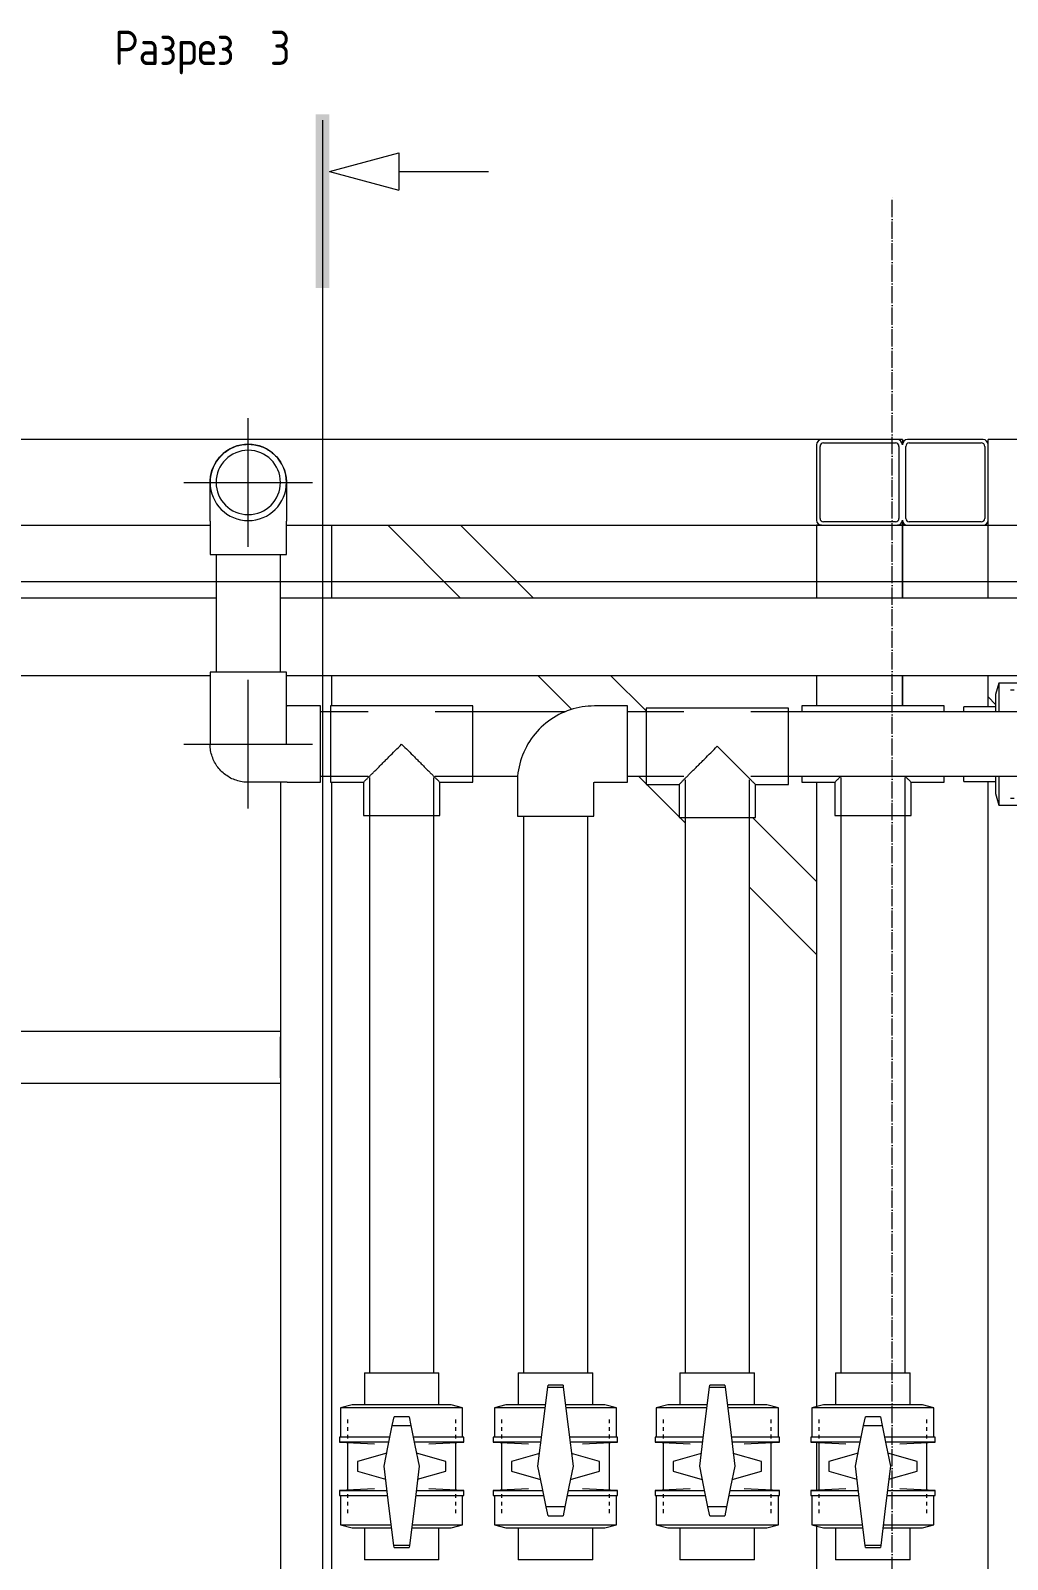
# Model space of a CAD drawing. Header units: millimetres. Extents: x -3135 to 3112, y -485 to 3427.
# Drawn here: x -1004 to 134, y 1645 to 3427 of the extents above; entities that cross this region are included whole.
import ezdxf

# ---------------------------------------------------------------- set-up
doc = ezdxf.new("R2010")
doc.units = ezdxf.units.MM
doc.linetypes.add('ADSK_Линия сетки', pattern=[25, 20, -2.5, 0, -2.5])
for name, color, linetype, lineweight in [('A-_ANOTSYBL_E', 7, 'Continuous', 9), ('A_--------_E-', 8, 'Continuous', 9), ('M-_WATR----_E', 5, 'Continuous', 9), ('S-_ANOTGRID_E', 7, 'Continuous', 9), ('S-_STRL----_A', 7, 'Continuous', 9)]:
    doc.layers.add(name, color=color, linetype=linetype, lineweight=lineweight)
doc.styles.add('GOST Common_1', font='GOST_Common.ttf', dxfattribs={"width": 0.9, "height": 40})

# ---------------------------------------------------------------- blocks, each defined once
blk = doc.blocks.new('PNS-0100 MAIN FRAME - ASY PNS-0100 MAIN FRAME_iam-651195-Разрез 4')
at = {"layer": 'A_--------_E-'}
for p, q in [((-82.2, 2950), (-2294.2, 2950)), ((11.8, 2950), (5.8, 2950)), ((11.8, 2950), (11.8, 2944.2)), ((2311.8, 2950), (111.8, 2950)), ((111.8, 2944.2), (111.8, 2950)), ((11.8, 2855.8), (11.8, 2850)), ((111.8, 2850), (111.8, 2855.8)), ((-2294.2, 2850), (-795.2, 2850)), ((-706.2, 2850), (-82.2, 2850)), ((-653.2, 2765), (-653.2, 2850)), ((-588.2, 2850), (-503.2, 2765)), ((-418.3, 2765), (-503.3, 2850)), ((-88.2, 2850), (-88.2, 2765)), ((-82.4, 2850), (-88.2, 2850)), ((5.8, 2850), (11.8, 2850)), ((11.8, 2850), (6, 2850)), ((11.8, 2765), (11.8, 2850)), ((11.8, 2850), (11.8, 2765)), ((11.8, 2850), (17.6, 2850)), ((106, 2850), (111.8, 2850)), ((111.8, 2850), (1523.5, 2850)), ((111.8, 2765), (111.8, 2850)), ((-653.2, 2639.5), (-653.2, 2675)), ((-413.2, 2675), (-373.6, 2635.4)), ((-287, 2633.7), (-328.3, 2675)), ((-88.2, 2675), (-88.2, 2639.5)), ((11.8, 2639.5), (11.8, 2675)), ((11.8, 2675), (11.8, 2639.5)), ((111.8, 2638.5), (111.8, 2675)), ((120.5, 2641.3), (111.8, 2650)), ((-713.2, 2550.5), (-713.2, 100)), ((-653.2, 100), (-653.2, 2550.5)), ((-295.7, 2557.5), (-287, 2548.8)), ((-88.2, 2550.5), (-88.2, 1822.9)), ((111.8, 100), (111.8, 2551.5)), ((-286.2, 2548), (-248.5, 2510.3)), ((-247.7, 2509.5), (-241.5, 2503.3)), ((-88.2, 2434.9), (-162.8, 2509.5)), ((-166.5, 2428.3), (-88.2, 2350)), ((-713.2, 2260), (-1664.9, 2260)), ((-713.2, 2260), (-713.2, 2254)), ((-713.2, 2206), (-713.2, 2254)), ((-1664.9, 2200), (-713.2, 2200)), ((-713.2, 2206), (-713.2, 2200)), ((-88.2, 1781), (-88.2, 1725.6)), ((-88.2, 1683.6), (-88.2, 1302.5))]:
    blk.add_line(p, q, dxfattribs=at)
at = {"layer": 'S-_STRL----_A'}
for p, q in [((-88.2, 2944), (-88.2, 2856)), ((-84.2, 2858), (-84.2, 2942)), ((5.8, 2950), (-82.2, 2950)), ((-80.2, 2946), (3.8, 2946)), ((7.8, 2942), (7.8, 2858)), ((15.8, 2858), (15.8, 2942)), ((105.8, 2950), (17.8, 2950)), ((19.8, 2946), (103.8, 2946)), ((107.8, 2942), (107.8, 2858)), ((111.8, 2856), (111.8, 2944)), ((3.8, 2854), (-80.2, 2854)), ((103.8, 2854), (19.8, 2854)), ((-82.2, 2850), (5.8, 2850)), ((17.8, 2850), (105.8, 2850))]:
    blk.add_line(p, q, dxfattribs=at)
for centre, radius, start, end in [((-82.2, 2944), 6, 90, 180), ((-80.2, 2942), 4, 90, 180), ((3.8, 2942), 4, 0, 90), ((5.8, 2944), 6, 0, 90), ((17.8, 2944), 6, 90, 180), ((19.8, 2942), 4, 90, 180), ((103.8, 2942), 4, 0, 90), ((105.8, 2944), 6, 0, 90), ((-82.2, 2856), 6, 180, 270), ((-80.2, 2858), 4, 180, 270), ((3.8, 2858), 4, 270, 0), ((5.8, 2856), 6, 270, 360), ((17.8, 2856), 6, 180, 270), ((19.8, 2858), 4, 180, 270), ((103.8, 2858), 4, 270, 0), ((105.8, 2856), 6, 270, 0)]:
    blk.add_arc(centre, radius, start, end, dxfattribs=at)
blk = doc.blocks.new('PNS-0100 MAIN FRAME - Standard-550811-Разрез 4')
blk.add_blockref('PNS-0100 MAIN FRAME - ASY PNS-0100 MAIN FRAME_iam-651195-Разрез 4', (0, 0))
blk = doc.blocks.new('COMER_EL50_U-PVC отвод 90 - DN16-DN315 _Grey_-V4-Разрез 4')
at = {"layer": 'M-_WATR----_E', "color": 180, "lineweight": 20}
for p, q in [((-308.5, 2639.5), (-347.2, 2639.5)), ((-308.5, 2550.5), (-308.5, 2639.5)), ((-437, 2549.7), (-437, 2511)), ((-348, 2511), (-348, 2549.7)), ((-347.2, 2550.5), (-308.5, 2550.5)), ((-437, 2511), (-348, 2511))]:
    blk.add_line(p, q, dxfattribs=at)
at = {"layer": 'M-_WATR----_E', "color": 180, "lineweight": 20, "flags": 128}
for points in [[(-347.2, 2639.5), (-350.8, 2639.4), (-354.4, 2639.2), (-358, 2638.9), (-361.5, 2638.4), (-365.1, 2637.7), (-368.6, 2636.9), (-372.1, 2636), (-375.5, 2634.9), (-378.9, 2633.7), (-382.2, 2632.4), (-385.5, 2630.9), (-388.7, 2629.4), (-391.9, 2627.6), (-394.9, 2625.8), (-397.9, 2623.8), (-400.9, 2621.7), (-403.7, 2619.5), (-406.4, 2617.2), (-409.1, 2614.8), (-411.7, 2612.3), (-414.1, 2609.6), (-416.4, 2606.9), (-418.7, 2604.1), (-420.8, 2601.2), (-422.8, 2598.2), (-424.7, 2595.2), (-426.4, 2592), (-428.1, 2588.8), (-429.6, 2585.6), (-430.9, 2582.2), (-432.2, 2578.9), (-433.3, 2575.4), (-434.2, 2572), (-435, 2568.5), (-435.7, 2565), (-436.3, 2561.4), (-436.7, 2557.8), (-436.9, 2554.3), (-437, 2550.7), (-437, 2549.7)], [(-348, 2549.7), (-348, 2549.7), (-348, 2549.8), (-348, 2549.8), (-348, 2549.8), (-348, 2549.9), (-348, 2549.9), (-348, 2549.9), (-348, 2550), (-348, 2550), (-348, 2550), (-348, 2550), (-347.9, 2550.1), (-347.9, 2550.1), (-347.9, 2550.1), (-347.9, 2550.2), (-347.9, 2550.2), (-347.9, 2550.2), (-347.8, 2550.2), (-347.8, 2550.3), (-347.8, 2550.3), (-347.8, 2550.3), (-347.7, 2550.3), (-347.7, 2550.3), (-347.7, 2550.4), (-347.7, 2550.4), (-347.6, 2550.4), (-347.6, 2550.4), (-347.6, 2550.4), (-347.6, 2550.4), (-347.5, 2550.4), (-347.5, 2550.5), (-347.5, 2550.5), (-347.4, 2550.5), (-347.4, 2550.5), (-347.4, 2550.5), (-347.3, 2550.5), (-347.3, 2550.5), (-347.3, 2550.5), (-347.2, 2550.5), (-347.2, 2550.5)]]:
    blk.add_lwpolyline(points, dxfattribs=at)
blk = doc.blocks.new('COMER_TE40_U-PVC тройник равнопроходный - DN16 - DN315 _Grey_-562458-Разрез 4')
at = {"layer": 'M-_WATR----_E', "color": 180, "lineweight": 20}
for p, q in [((-121, 2637), (-287, 2637)), ((-287, 2637), (-287, 2548)), ((-121, 2548), (-121, 2637)), ((-287, 2548), (-248.5, 2548)), ((-248.5, 2548), (-248.5, 2509.5)), ((-159.5, 2548), (-121, 2548)), ((-159.5, 2509.5), (-159.5, 2548)), ((-248.5, 2509.5), (-159.5, 2509.5))]:
    blk.add_line(p, q, dxfattribs=at)
for points, knots in [([(-248.5, 2548), (-248.5, 2548), (-248.2, 2548.2), (-247.4, 2549.2), (-246.1, 2550.4), (-244.9, 2551.6), (-243.8, 2552.7), (-242.7, 2553.8), (-241.5, 2555), (-240.2, 2556.3), (-238.8, 2557.7), (-237.4, 2559.1), (-235.9, 2560.6), (-234.3, 2562.2), (-232.7, 2563.8), (-231.1, 2565.4), (-228.9, 2567.6), (-226, 2570.5), (-222.5, 2574), (-217.7, 2578.8), (-211.5, 2585), (-206.5, 2590), (-204, 2592.5)], [0, 0, 0, 0, 0.0625, 0.125, 0.1875, 0.21875, 0.25, 0.28125, 0.3125, 0.34375, 0.375, 0.40625, 0.4375, 0.46875, 0.5, 0.53125, 0.5625, 0.625, 0.6875, 0.75, 0.875, 1, 1, 1, 1]), ([(-204, 2592.5), (-201.5, 2590), (-196.5, 2585), (-190.3, 2578.8), (-185.5, 2574), (-182, 2570.5), (-179.1, 2567.6), (-176.9, 2565.4), (-175.3, 2563.8), (-173.7, 2562.2), (-172.1, 2560.6), (-170.6, 2559.1), (-169.2, 2557.7), (-167.8, 2556.3), (-166.5, 2555), (-165.3, 2553.8), (-164.2, 2552.7), (-163.1, 2551.6), (-161.9, 2550.4), (-160.6, 2549.2), (-159.8, 2548.2), (-159.5, 2548), (-159.5, 2548)], [0, 0, 0, 0, 0.125, 0.25, 0.3125, 0.375, 0.4375, 0.46875, 0.5, 0.53125, 0.5625, 0.59375, 0.625, 0.65625, 0.6875, 0.71875, 0.75, 0.78125, 0.8125, 0.875, 0.9375, 1, 1, 1, 1])]:
    blk.add_open_spline(points, degree=3, knots=knots, dxfattribs=at)
blk = doc.blocks.new('COMER_industrial series - BVI10075-336251-Разрез 4')
at = {"layer": 'M-_WATR----_E', "color": 180, "lineweight": 20}
for p, q in [((-615.4, 1862.3), (-615.4, 1825.1)), ((-615.4, 1862.3), (-528.4, 1862.3)), ((-528.4, 1825.1), (-528.4, 1862.3)), ((-629.6, 1825.1), (-643.1, 1821.5)), ((-643.1, 1821.5), (-643.1, 1787.3)), ((-500.8, 1821.5), (-643.1, 1821.5)), ((-514.2, 1825.1), (-629.6, 1825.1)), ((-500.8, 1821.5), (-514.2, 1825.1)), ((-500.8, 1787.3), (-500.8, 1821.5)), ((-634.9, 1807.9), (-634.9, 1803.4)), ((-582.8, 1800.7), (-580.7, 1810.9)), ((-582.8, 1800.7), (-561.1, 1800.7)), ((-563.2, 1810.9), (-580.7, 1810.9)), ((-563.2, 1810.9), (-561.1, 1800.7)), ((-508.9, 1803.4), (-508.9, 1807.9)), ((-644.4, 1787.3), (-644.4, 1781.3)), ((-585.5, 1787.3), (-644.4, 1787.3)), ((-634.9, 1799), (-634.9, 1794.6)), ((-634.9, 1790.1), (-634.9, 1785.7)), ((-499.4, 1787.3), (-558.4, 1787.3)), ((-508.9, 1794.6), (-508.9, 1799)), ((-508.9, 1785.7), (-508.9, 1790.1)), ((-499.4, 1781.3), (-499.4, 1787.3)), ((-644.4, 1781.3), (-603.4, 1779.6)), ((-586.7, 1781.3), (-644.4, 1781.3)), ((-634.9, 1781.3), (-634.9, 1725.3)), ((-589.3, 1768.5), (-623.3, 1758.9)), ((-499.4, 1781.3), (-557.1, 1781.3)), ((-520.5, 1758.9), (-554.5, 1768.5)), ((-540.4, 1779.6), (-499.4, 1781.3)), ((-508.9, 1725.3), (-508.9, 1781.3)), ((-623.3, 1758.9), (-623.3, 1747.7)), ((-623.3, 1747.7), (-590.6, 1738.5)), ((-553.3, 1738.5), (-520.5, 1747.7)), ((-520.5, 1747.7), (-520.5, 1758.9)), ((-603.4, 1727), (-644.4, 1725.3)), ((-644.4, 1725.3), (-644.4, 1719.3)), ((-644.4, 1725.3), (-589, 1725.3)), ((-644.4, 1719.3), (-588.3, 1719.3)), ((-643.1, 1719.3), (-643.1, 1685.1)), ((-634.9, 1720.9), (-634.9, 1716.4)), ((-634.9, 1712), (-634.9, 1707.6)), ((-555.6, 1719.3), (-499.4, 1719.3)), ((-554.9, 1725.3), (-499.4, 1725.3)), ((-499.4, 1725.3), (-540.4, 1727)), ((-508.9, 1716.4), (-508.9, 1720.9)), ((-508.9, 1707.6), (-508.9, 1712)), ((-500.8, 1685.1), (-500.8, 1719.3)), ((-499.4, 1719.3), (-499.4, 1725.3)), ((-634.9, 1703.1), (-634.9, 1698.7)), ((-508.9, 1698.7), (-508.9, 1703.1)), ((-643.1, 1685.1), (-629.6, 1681.5)), ((-643.1, 1685.1), (-584, 1685.1)), ((-629.6, 1681.5), (-583.6, 1681.5)), ((-615.4, 1681.5), (-615.4, 1644.3)), ((-560.3, 1681.5), (-514.2, 1681.5)), ((-559.9, 1685.1), (-500.8, 1685.1)), ((-528.4, 1644.3), (-528.4, 1681.5)), ((-514.2, 1681.5), (-500.8, 1685.1)), ((-580.7, 1658.6), (-581, 1660.9)), ((-562.9, 1660.9), (-581, 1660.9)), ((-580.7, 1658.6), (-563.2, 1658.6)), ((-562.9, 1660.9), (-563.2, 1658.6)), ((-528.4, 1644.3), (-615.4, 1644.3))]:
    blk.add_line(p, q, dxfattribs=at)
at = {"layer": 'M-_WATR----_E', "color": 180, "lineweight": 20, "flags": 128}
for points in [[(-592.4, 1753.3), (-587.5, 1777.4), (-582.8, 1800.7)], [(-561.1, 1800.7), (-556.4, 1777.4), (-551.4, 1753.3)], [(-581, 1660.9), (-586.8, 1707.4), (-592.4, 1753.3)], [(-551.4, 1753.3), (-557.1, 1707.4), (-562.9, 1660.9)]]:
    blk.add_lwpolyline(points, dxfattribs=at)
blk = doc.blocks.new('COMER_TE40_U-PVC тройник равнопроходный - DN16 - DN315 _Grey_-V10-Разрез 4')
at = {"layer": 'M-_WATR----_E', "color": 180, "lineweight": 20}
for p, q in [((60.5, 2639.5), (-105.5, 2639.5)), ((-105.5, 2639.5), (-105.5, 2632.7)), ((60.5, 2632.7), (60.5, 2639.5)), ((-105.5, 2557.3), (-105.5, 2550.5)), ((-105.5, 2550.5), (-67, 2550.5)), ((-67, 2550.5), (-67, 2512)), ((22, 2550.5), (60.5, 2550.5)), ((22, 2512), (22, 2550.5)), ((60.5, 2550.5), (60.5, 2557.3)), ((-67, 2512), (22, 2512))]:
    blk.add_line(p, q, dxfattribs=at)
for points, knots in [([(-67, 2550.5), (-67, 2550.5), (-66.7, 2550.7), (-65.9, 2551.7), (-64.6, 2552.9), (-63.4, 2554.1), (-62.3, 2555.2), (-61.3, 2556.2), (-60.5, 2557), (-60.2, 2557.3)], [0, 0, 0, 0, 0.0625, 0.125, 0.1875, 0.21875, 0.25, 0.28125, 0.3076496, 0.3076496, 0.3076496, 0.3076496]), ([(15.2, 2557.3), (15.5, 2557), (16.3, 2556.2), (17.3, 2555.2), (18.4, 2554.1), (19.6, 2552.9), (20.9, 2551.7), (21.7, 2550.7), (22, 2550.5), (22, 2550.5)], [0.6923504, 0.6923504, 0.6923504, 0.6923504, 0.71875, 0.75, 0.78125, 0.8125, 0.875, 0.9375, 1, 1, 1, 1])]:
    blk.add_open_spline(points, degree=3, knots=knots, dxfattribs=at)
blk = doc.blocks.new('COMER_industrial series - BVI10075-V11-Разрез 4')
at = {"layer": 'M-_WATR----_E', "color": 180, "lineweight": 20}
for p, q in [((124.1, 2666.1), (120.5, 2652.7)), ((158.3, 2666.1), (124.1, 2666.1)), ((124.1, 2666.1), (124.1, 2632.6)), ((142.2, 2658), (137.7, 2658)), ((151, 2658), (146.6, 2658)), ((159.9, 2658), (155.4, 2658)), ((164.3, 2667.5), (158.3, 2667.5)), ((158.3, 2667.5), (158.3, 2632.6)), ((165.7, 2632.5), (164.3, 2667.5)), ((164.3, 2667.5), (164.3, 2632.6)), ((220.3, 2658), (164.3, 2658)), ((220.3, 2667.5), (218.9, 2632.5)), ((226.3, 2667.5), (220.3, 2667.5)), ((220.3, 2632.6), (220.3, 2667.5)), ((229.2, 2658), (224.7, 2658)), ((226.3, 2632.6), (226.3, 2667.5)), ((260.5, 2666.1), (226.3, 2666.1)), ((238, 2658), (233.6, 2658)), ((246.9, 2658), (242.4, 2658)), ((264.1, 2652.7), (260.5, 2666.1)), ((260.5, 2632.6), (260.5, 2666.1)), ((120.5, 2638.5), (83.3, 2638.5)), ((83.3, 2632.7), (83.3, 2638.5)), ((120.5, 2652.7), (120.5, 2632.6)), ((186.7, 2646.4), (182.8, 2632.5)), ((197.9, 2646.4), (186.7, 2646.4)), ((201.8, 2632.5), (197.9, 2646.4)), ((264.1, 2632.6), (264.1, 2652.7)), ((301.3, 2638.5), (264.1, 2638.5)), ((301.3, 2638.5), (301.3, 2632.7)), ((83.3, 2551.5), (83.3, 2557.3)), ((83.3, 2551.5), (120.5, 2551.5)), ((120.5, 2557.4), (120.5, 2537.3)), ((124.1, 2557.4), (124.1, 2523.8)), ((158.3, 2557.4), (158.3, 2522.5)), ((164.3, 2522.5), (165.7, 2557.5)), ((164.3, 2557.4), (164.3, 2522.5)), ((182.8, 2557.5), (186.7, 2543.6)), ((197.9, 2543.6), (201.8, 2557.5)), ((218.9, 2557.5), (220.3, 2522.5)), ((220.3, 2522.5), (220.3, 2557.4)), ((226.3, 2522.5), (226.3, 2557.4)), ((260.5, 2523.8), (260.5, 2557.4)), ((264.1, 2537.3), (264.1, 2557.4)), ((264.1, 2551.5), (301.3, 2551.5)), ((301.3, 2557.3), (301.3, 2551.5)), ((120.5, 2537.3), (124.1, 2523.8)), ((137.7, 2532), (142.2, 2532)), ((146.6, 2532), (151, 2532)), ((155.4, 2532), (159.9, 2532)), ((164.3, 2532), (220.3, 2532)), ((186.7, 2543.6), (197.9, 2543.6)), ((224.7, 2532), (229.2, 2532)), ((233.6, 2532), (238, 2532)), ((242.4, 2532), (246.9, 2532)), ((260.5, 2523.8), (264.1, 2537.3)), ((124.1, 2523.8), (158.3, 2523.8)), ((158.3, 2522.5), (164.3, 2522.5)), ((220.3, 2522.5), (226.3, 2522.5)), ((226.3, 2523.8), (260.5, 2523.8))]:
    blk.add_line(p, q, dxfattribs=at)
blk = doc.blocks.new('COMER_EL50_U-PVC отвод 90 - DN16-DN315 _Grey_-V27-Разрез 4')
at = {"layer": 'M-_WATR----_E', "color": 180, "lineweight": 20}
for p, q in [((-795.2, 2854.7), (-795.2, 2816)), ((-706.2, 2816), (-706.2, 2854.7)), ((-795.2, 2816), (-750.7, 2816)), ((-750.7, 2816), (-706.2, 2816))]:
    blk.add_line(p, q, dxfattribs=at)
at = {"layer": 'M-_WATR----_E', "color": 180, "lineweight": 20, "flags": 128}
for points in [[(-795.2, 2900), (-795.2, 2901.8), (-795.1, 2903.6), (-794.9, 2905.3), (-794.6, 2907.1), (-794.3, 2908.8), (-793.9, 2910.6), (-793.5, 2912.3), (-793, 2914), (-792.4, 2915.7), (-791.7, 2917.3), (-791, 2919), (-790.2, 2920.5), (-789.3, 2922.1), (-788.4, 2923.6), (-787.4, 2925.1), (-786.4, 2926.6), (-785.3, 2928), (-784.2, 2929.3), (-783, 2930.7), (-781.7, 2931.9), (-780.4, 2933.1), (-779.1, 2934.3), (-777.7, 2935.4), (-776.2, 2936.5), (-774.8, 2937.4), (-773.2, 2938.4), (-771.7, 2939.2), (-770.1, 2940.1), (-768.5, 2940.8), (-766.8, 2941.5), (-765.2, 2942.1), (-763.5, 2942.6), (-761.8, 2943.1), (-760, 2943.5), (-758.3, 2943.9), (-756.5, 2944.1), (-754.7, 2944.3), (-753, 2944.4), (-751.2, 2944.5), (-750.7, 2944.5)], [(-750.7, 2944.5), (-748.9, 2944.5), (-747.2, 2944.4), (-745.4, 2944.2), (-743.6, 2943.9), (-741.9, 2943.6), (-740.1, 2943.2), (-738.4, 2942.8), (-736.7, 2942.2), (-735, 2941.6), (-733.4, 2941), (-731.8, 2940.3), (-730.2, 2939.5), (-728.6, 2938.6), (-727.1, 2937.7), (-725.6, 2936.7), (-724.1, 2935.7), (-722.7, 2934.6), (-721.4, 2933.5), (-720.1, 2932.3), (-718.8, 2931), (-717.6, 2929.7), (-716.4, 2928.4), (-715.3, 2927), (-714.3, 2925.5), (-713.3, 2924), (-712.3, 2922.5), (-711.5, 2921), (-710.7, 2919.4), (-709.9, 2917.8), (-709.2, 2916.1), (-708.6, 2914.5), (-708.1, 2912.8), (-707.6, 2911), (-707.2, 2909.3), (-706.9, 2907.6), (-706.6, 2905.8), (-706.4, 2904), (-706.3, 2902.3), (-706.2, 2900.5), (-706.2, 2900)], [(-795.2, 2854.7), (-795.2, 2856.5), (-795.2, 2858.3), (-795.2, 2860.1), (-795.2, 2861.9), (-795.2, 2863.7), (-795.2, 2865.5), (-795.2, 2867.2), (-795.2, 2868.9), (-795.2, 2870.7), (-795.2, 2872.3), (-795.2, 2874), (-795.2, 2875.6), (-795.2, 2877.2), (-795.2, 2878.8), (-795.2, 2880.3), (-795.2, 2881.8), (-795.2, 2883.2), (-795.2, 2884.6), (-795.2, 2885.9), (-795.2, 2887.2), (-795.2, 2888.4), (-795.2, 2889.6), (-795.2, 2890.7), (-795.2, 2891.8), (-795.2, 2892.8), (-795.2, 2893.8), (-795.2, 2894.7), (-795.2, 2895.5), (-795.2, 2896.2), (-795.2, 2896.9), (-795.2, 2897.5), (-795.2, 2898.1), (-795.2, 2898.6), (-795.2, 2899), (-795.2, 2899.3), (-795.2, 2899.6), (-795.2, 2899.8), (-795.2, 2899.9), (-795.2, 2900), (-795.2, 2900)], [(-706.2, 2900), (-706.2, 2900), (-706.2, 2899.9), (-706.2, 2899.7), (-706.2, 2899.4), (-706.2, 2899.1), (-706.2, 2898.7), (-706.2, 2898.2), (-706.2, 2897.7), (-706.2, 2897.1), (-706.2, 2896.4), (-706.2, 2895.7), (-706.2, 2894.9), (-706.2, 2894), (-706.2, 2893.1), (-706.2, 2892.1), (-706.2, 2891), (-706.2, 2889.9), (-706.2, 2888.8), (-706.2, 2887.5), (-706.2, 2886.3), (-706.2, 2884.9), (-706.2, 2883.6), (-706.2, 2882.1), (-706.2, 2880.7), (-706.2, 2879.2), (-706.2, 2877.6), (-706.2, 2876.1), (-706.2, 2874.4), (-706.2, 2872.8), (-706.2, 2871.1), (-706.2, 2869.4), (-706.2, 2867.7), (-706.2, 2865.9), (-706.2, 2864.2), (-706.2, 2862.4), (-706.2, 2860.6), (-706.2, 2858.8), (-706.2, 2857), (-706.2, 2855.2), (-706.2, 2854.7)]]:
    blk.add_lwpolyline(points, dxfattribs=at)
at = {"layer": 'M-_WATR----_E', "color": 180, "lineweight": 20}
for start, end in [(90, 270), (270, 90)]:
    blk.add_arc((-750.7, 2900), 44.5, start, end, dxfattribs=at)
blk = doc.blocks.new('COMER_EL50_U-PVC отвод 90 - DN16-DN315 _Grey_-V38-Разрез 4')
at = {"layer": 'M-_WATR----_E', "color": 180, "lineweight": 20}
for p, q in [((-795.2, 2679), (-795.2, 2640.3)), ((-750.7, 2679), (-795.2, 2679)), ((-706.2, 2679), (-750.7, 2679)), ((-706.2, 2640.3), (-706.2, 2679))]:
    blk.add_line(p, q, dxfattribs=at)
at = {"layer": 'M-_WATR----_E', "color": 180, "lineweight": 20, "flags": 128}
for points in [[(-795.2, 2640.3), (-795.2, 2638.5), (-795.2, 2636.7), (-795.2, 2634.9), (-795.2, 2633.1), (-795.2, 2631.3), (-795.2, 2629.5), (-795.2, 2627.8), (-795.2, 2626.1), (-795.2, 2624.3), (-795.2, 2622.7), (-795.2, 2621), (-795.2, 2619.4), (-795.2, 2617.8), (-795.2, 2616.2), (-795.2, 2614.7), (-795.2, 2613.2), (-795.2, 2611.8), (-795.2, 2610.4), (-795.2, 2609.1), (-795.2, 2607.8), (-795.2, 2606.6), (-795.2, 2605.4), (-795.2, 2604.3), (-795.2, 2603.2), (-795.2, 2602.2), (-795.2, 2601.2), (-795.2, 2600.3), (-795.2, 2599.5), (-795.2, 2598.8), (-795.2, 2598.1), (-795.2, 2597.5), (-795.2, 2596.9), (-795.2, 2596.4), (-795.2, 2596), (-795.2, 2595.7), (-795.2, 2595.4), (-795.2, 2595.2), (-795.2, 2595.1), (-795.2, 2595), (-795.2, 2595)], [(-706.2, 2595), (-706.2, 2595), (-706.2, 2595.1), (-706.2, 2595.3), (-706.2, 2595.6), (-706.2, 2595.9), (-706.2, 2596.3), (-706.2, 2596.8), (-706.2, 2597.3), (-706.2, 2597.9), (-706.2, 2598.6), (-706.2, 2599.3), (-706.2, 2600.1), (-706.2, 2601), (-706.2, 2601.9), (-706.2, 2602.9), (-706.2, 2604), (-706.2, 2605.1), (-706.2, 2606.2), (-706.2, 2607.5), (-706.2, 2608.7), (-706.2, 2610.1), (-706.2, 2611.4), (-706.2, 2612.9), (-706.2, 2614.3), (-706.2, 2615.8), (-706.2, 2617.4), (-706.2, 2618.9), (-706.2, 2620.6), (-706.2, 2622.2), (-706.2, 2623.9), (-706.2, 2625.6), (-706.2, 2627.3), (-706.2, 2629.1), (-706.2, 2630.8), (-706.2, 2632.6), (-706.2, 2634.4), (-706.2, 2636.2), (-706.2, 2638), (-706.2, 2639.8), (-706.2, 2640.3)]]:
    blk.add_lwpolyline(points, dxfattribs=at)
blk = doc.blocks.new('COMER_EL50_U-PVC отвод 90 - DN16-DN315 _Grey_-V39-Разрез 4')
at = {"layer": 'M-_WATR----_E', "color": 180, "lineweight": 20}
for p, q in [((-666.7, 2639.5), (-705.4, 2639.5)), ((-666.7, 2595), (-666.7, 2639.5)), ((-666.7, 2550.5), (-666.7, 2595)), ((-705.4, 2550.5), (-666.7, 2550.5))]:
    blk.add_line(p, q, dxfattribs=at)
at = {"layer": 'M-_WATR----_E', "color": 180, "lineweight": 20, "flags": 128}
for points in [[(-706.2, 2639.5), (-705.9, 2639.5), (-705.4, 2639.5)], [(-750.7, 2550.5), (-752.5, 2550.5), (-754.3, 2550.6), (-756, 2550.8), (-757.8, 2551.1), (-759.6, 2551.4), (-761.3, 2551.8), (-763, 2552.2), (-764.7, 2552.8), (-766.4, 2553.4), (-768, 2554), (-769.7, 2554.7), (-771.3, 2555.5), (-772.8, 2556.4), (-774.3, 2557.3), (-775.8, 2558.3), (-777.3, 2559.3), (-778.7, 2560.4), (-780.1, 2561.5), (-781.4, 2562.7), (-782.6, 2564), (-783.8, 2565.3), (-785, 2566.6), (-786.1, 2568), (-787.2, 2569.5), (-788.2, 2571), (-789.1, 2572.5), (-790, 2574), (-790.8, 2575.6), (-791.5, 2577.2), (-792.2, 2578.9), (-792.8, 2580.5), (-793.3, 2582.2), (-793.8, 2584), (-794.2, 2585.7), (-794.6, 2587.4), (-794.8, 2589.2), (-795, 2591), (-795.2, 2592.7), (-795.2, 2594.5), (-795.2, 2595)], [(-705.4, 2550.5), (-707.2, 2550.5), (-709, 2550.5), (-710.8, 2550.5), (-712.6, 2550.5), (-714.4, 2550.5), (-716.2, 2550.5), (-717.9, 2550.5), (-719.7, 2550.5), (-721.4, 2550.5), (-723.1, 2550.5), (-724.7, 2550.5), (-726.3, 2550.5), (-727.9, 2550.5), (-729.5, 2550.5), (-731, 2550.5), (-732.5, 2550.5), (-733.9, 2550.5), (-735.3, 2550.5), (-736.6, 2550.5), (-737.9, 2550.5), (-739.1, 2550.5), (-740.3, 2550.5), (-741.5, 2550.5), (-742.5, 2550.5), (-743.5, 2550.5), (-744.5, 2550.5), (-745.4, 2550.5), (-746.2, 2550.5), (-746.9, 2550.5), (-747.6, 2550.5), (-748.3, 2550.5), (-748.8, 2550.5), (-749.3, 2550.5), (-749.7, 2550.5), (-750.1, 2550.5), (-750.3, 2550.5), (-750.5, 2550.5)]]:
    blk.add_lwpolyline(points, dxfattribs=at)
blk = doc.blocks.new('Разрез - Имя вида спереди-163744-Разрез 4')
at = {"layer": 'A-_ANOTSYBL_E'}
blk.add_hatch(color=256, dxfattribs=at).paths.add_polyline_path([(-2760.8, 2776.5), (-2760.8, 2792.4), (-2963.4, 2792.4), (-2963.4, 2776.5)])
for p, q in [((-2896.7, 2873.4), (-2896.7, 2977.8)), ((-2896.7, 2792.4), (-2918.4, 2873.4)), ((-2918.4, 2873.4), (-2875, 2873.4)), ((-2896.7, 2792.4), (-2875, 2873.4))]:
    blk.add_line(p, q, dxfattribs=at)

msp = doc.modelspace()

# ---------------------------------------------------------------- linework, layer by layer
at = {"layer": 'A-_ANOTSYBL_E'}
for p, q in [((-664, 3322.4), (-664, -381.4)), ((-2956.7, 2784.5), (2947.4, 2784.5))]:
    msp.add_line(p, q, dxfattribs=at)
at = {"layer": 'M-_WATR----_E', "color": 180, "lineweight": 20}
for p, q in [((-750.7, 2825), (-750.7, 2975)), ((-825.7, 2900), (-675.7, 2900)), ((-788.2, 2816), (-788.2, 2679)), ((-713.2, 2679), (-713.2, 2816)), ((-750.7, 2520), (-750.7, 2670)), ((-610.9, 2632.5), (-666.7, 2632.5)), ((-381.3, 2632.5), (-532.9, 2632.5)), ((-243, 2632.5), (-308.5, 2632.5)), ((322.3, 2632.5), (-165, 2632.5)), ((-825.7, 2595), (-675.7, 2595)), ((-666.7, 2557.5), (-610.9, 2557.5)), ((-609.4, 2556), (-609.4, 1862.3)), ((-534.4, 1862.3), (-534.4, 2556)), ((-532.9, 2557.5), (-436.4, 2557.5)), ((-308.5, 2557.5), (-243, 2557.5)), ((-241.5, 2553.5), (-241.5, 1862.3)), ((-166.5, 1862.3), (-166.5, 2553.5)), ((-165, 2557.5), (322.3, 2557.5)), ((-60, 2556), (-60, 1862.3)), ((15, 1862.3), (15, 2556)), ((-430, 2511), (-430, 1862.3)), ((-355, 1862.3), (-355, 2511))]:
    msp.add_line(p, q, dxfattribs=at)
at = {"layer": 'M-_WATR----_E', "color": 140, "lineweight": 20}
for p, q in [((-788.2, 2765), (-1610.9, 2765)), ((979.7, 2765), (-713.2, 2765)), ((-1610.9, 2675), (-795.2, 2675)), ((-706.2, 2675), (979.7, 2675))]:
    msp.add_line(p, q, dxfattribs=at)
at = {"layer": 'M-_WATR----_E', "color": 180, "lineweight": 20}
for start, end in [(0, 180), (180, 360)]:
    msp.add_arc((-750.7, 2900), 37.5, start, end, dxfattribs=at)
at = {"layer": 'S-_ANOTGRID_E', "linetype": 'ADSK_Линия сетки'}
msp.add_line((0, -304.8), (0, 3232.1), dxfattribs=at)

# ---------------------------------------------------------------- block references
at = {"layer": 'A-_ANOTSYBL_E', "rotation": 270.0000000000001}
msp.add_blockref('Разрез - Имя вида спереди-163744-Разрез 4', (-3448.5, 365.7), dxfattribs=at)
at = {"layer": 'A_--------_E-'}
msp.add_blockref('PNS-0100 MAIN FRAME - Standard-550811-Разрез 4', (0, 0), dxfattribs=at)
at = {"layer": 'M-_WATR----_E', "color": 180, "lineweight": 20}
for name, p in [('COMER_EL50_U-PVC отвод 90 - DN16-DN315 _Grey_-V27-Разрез 4', (0, 0)), ('COMER_EL50_U-PVC отвод 90 - DN16-DN315 _Grey_-V38-Разрез 4', (0, 0)), ('COMER_industrial series - BVI10075-V11-Разрез 4', (0, 0)), ('COMER_EL50_U-PVC отвод 90 - DN16-DN315 _Grey_-V39-Разрез 4', (0, 0)), ('COMER_TE40_U-PVC тройник равнопроходный - DN16 - DN315 _Grey_-562458-Разрез 4', (-367.9, 2.5)), ('COMER_EL50_U-PVC отвод 90 - DN16-DN315 _Grey_-V4-Разрез 4', (0, 0)), ('COMER_TE40_U-PVC тройник равнопроходный - DN16 - DN315 _Grey_-V10-Разрез 4', (0, 0)), ('COMER_TE40_U-PVC тройник равнопроходный - DN16 - DN315 _Grey_-562458-Разрез 4', (0, 0)), ('COMER_industrial series - BVI10075-336251-Разрез 4', (0, 0)), ('COMER_industrial series - BVI10075-336251-Разрез 4', (549.4, 0))]:
    msp.add_blockref(name, p, dxfattribs=at)
at = {"layer": 'M-_WATR----_E', "color": 180, "lineweight": 20, "rotation": 180}
for p in [(-964.5, 3506.6), (-775.9, 3506.6)]:
    msp.add_blockref('COMER_industrial series - BVI10075-336251-Разрез 4', p, dxfattribs=at)

# ---------------------------------------------------------------- texts
at = {"layer": 'A-_ANOTSYBL_E', "char_height": 40, "attachment_point": 1, "style": 'GOST Common_1'}
for s, insert, width in [('Разрез', (-906.9, 3426.5), 193.367), (' 3', (-747.4, 3426.5), 46.177)]:
    msp.add_mtext(s, dxfattribs=dict(at, insert=insert, width=width))

doc.saveas('drawing.dxf')
